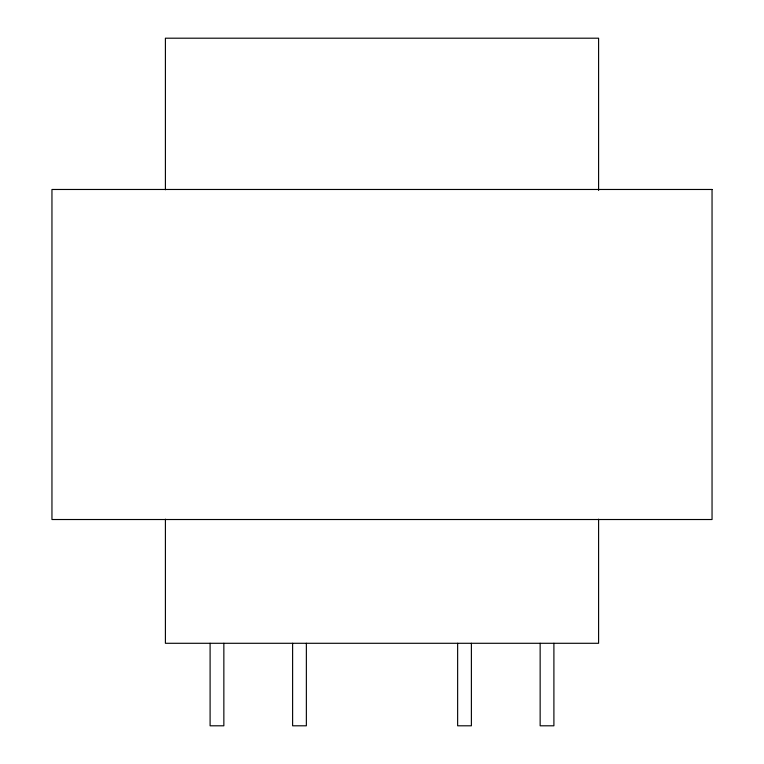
<?xml version="1.0" encoding="UTF-8"?>
<svg xmlns="http://www.w3.org/2000/svg" width="764" height="764" viewBox="0 0 764 764"><rect width="100%" height="100%" fill="white"/><g stroke="black" fill="none" stroke-linecap="round" stroke-linejoin="round"><path stroke-width="1.15" d="M598.594 190.417L598.594 38.2L165.406 38.2L165.406 189.768M598.594 519.167L598.594 643.288L165.406 643.288L165.406 519.167M553.9 643.288L553.9 725.8L540.148 725.8L540.148 643.288M471.388 643.288L471.388 725.8L457.636 725.8L457.636 643.288M306.364 643.288L306.364 725.8L292.612 725.8L292.612 643.288M223.852 643.288L223.852 725.8L210.1 725.8L210.1 643.288M712.048 189.472L51.952 189.472L51.952 519.52L712.048 519.52L712.048 189.472"/></g></svg>
